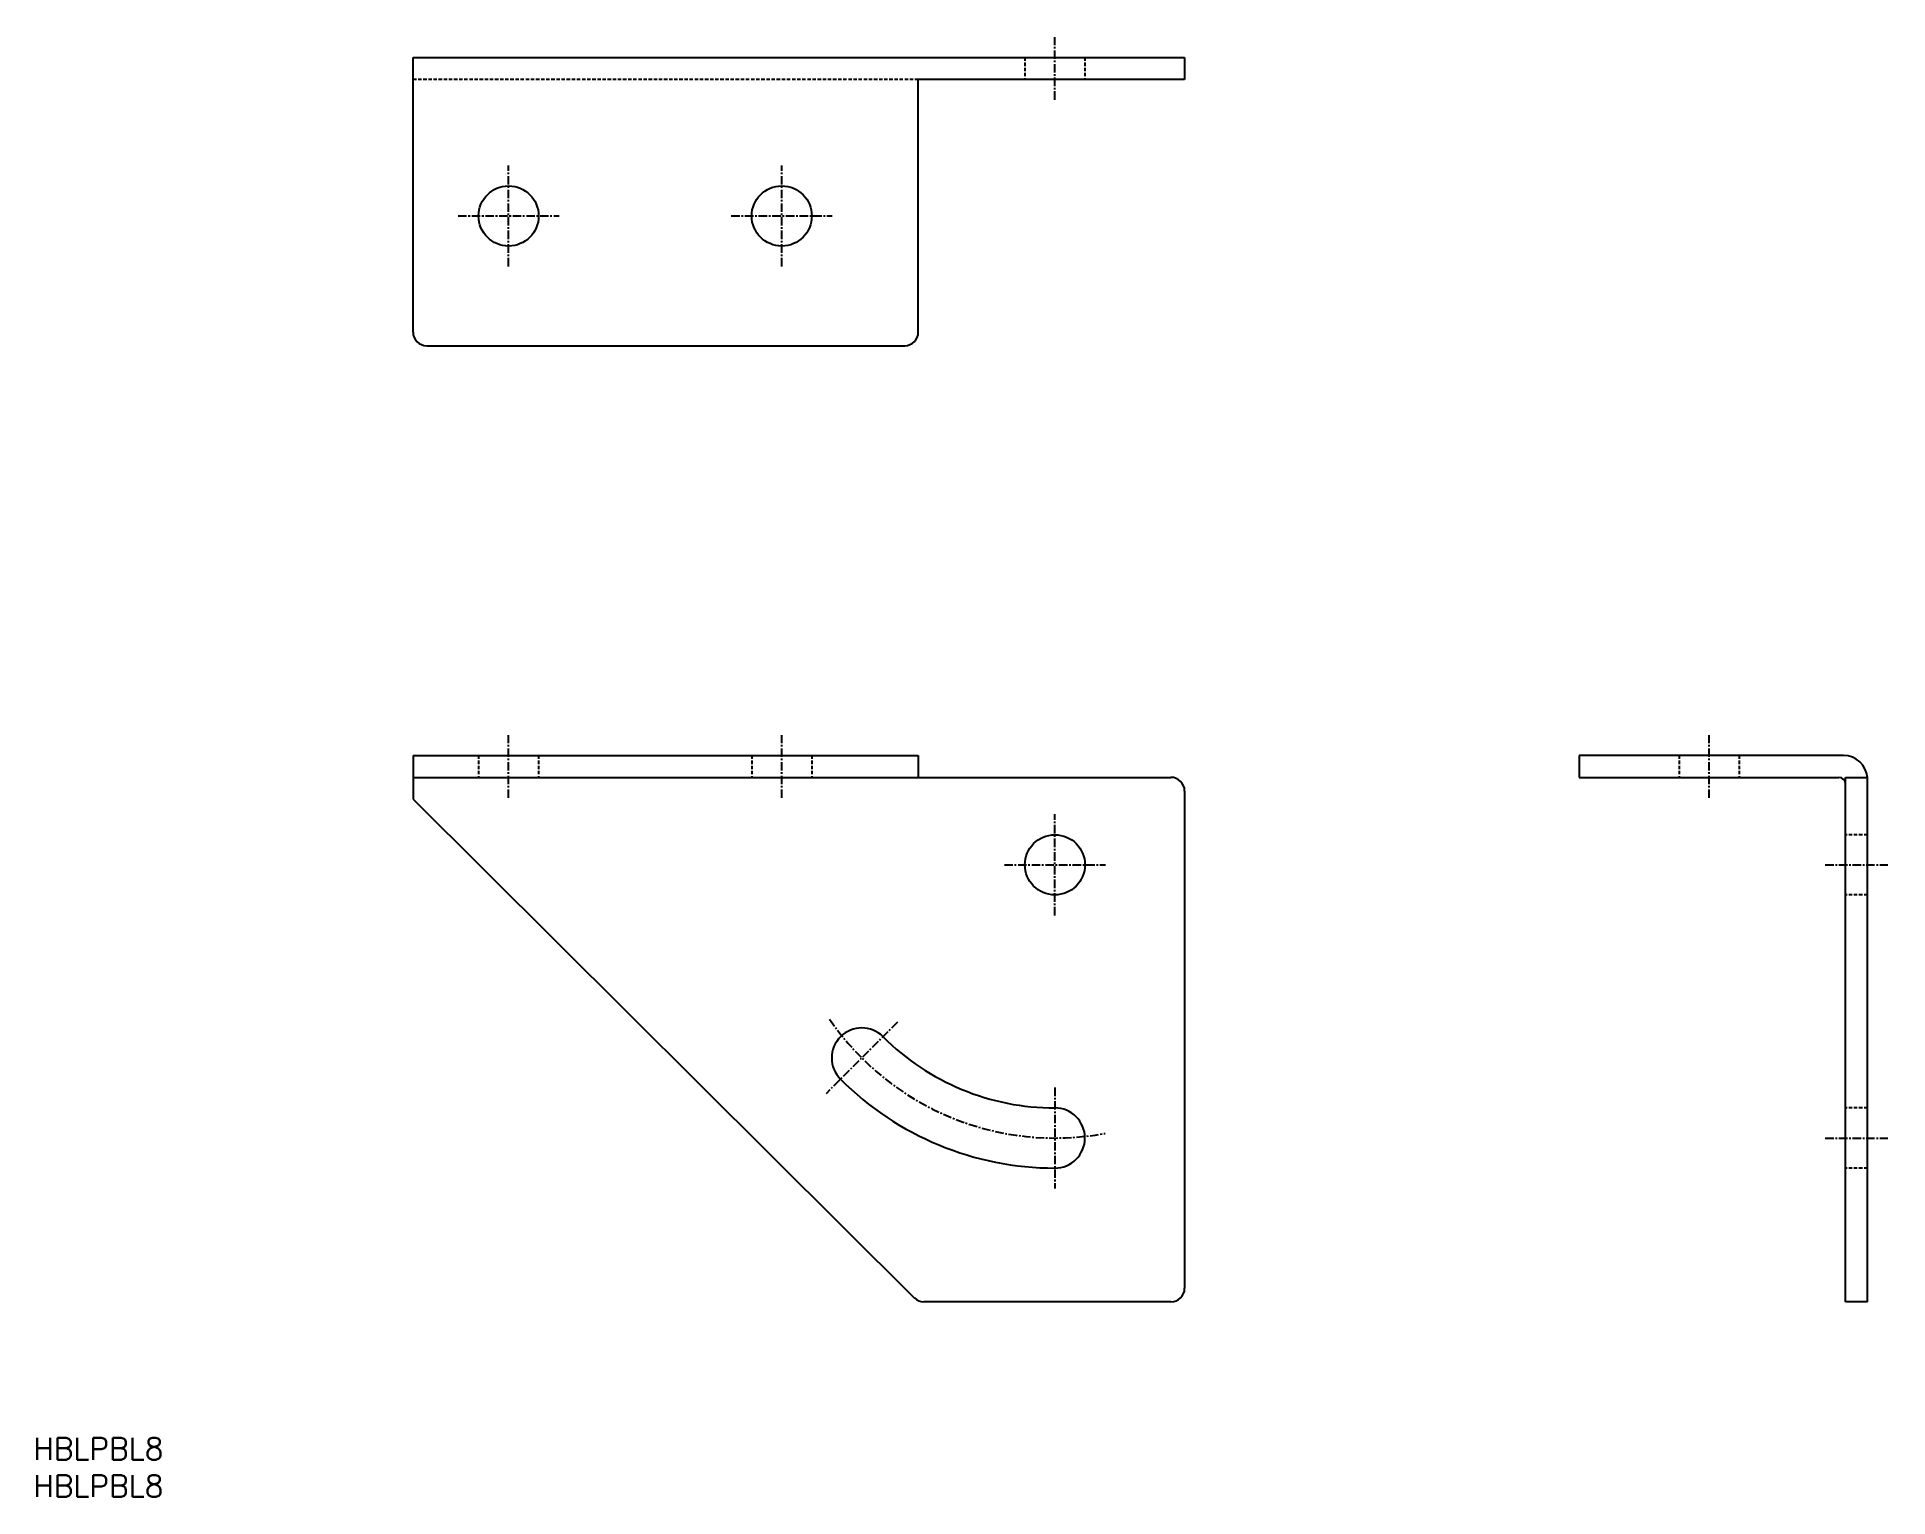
# Model space of a CAD drawing. Extents: x -55 to 216, y -29 to 185.
import ezdxf

# ---------------------------------------------------------------- set-up
doc = ezdxf.new("R2010")
doc.units = 0
doc.linetypes.add('CENTER', pattern=[2, 1.25, -0.25, 0.25, -0.25])
doc.linetypes.add('DASHED', pattern=[0.75, 0.5, -0.25])
doc.layers.get('0').update_dxf_attribs({"linetype": 'CONTINUOUS'})
doc.layers.add('CENTER', color=1, linetype='CENTER')
doc.styles.get("Standard").update_dxf_attribs({"font": 'txt.shx', "bigfont": 'bigfont.shx'})

msp = doc.modelspace()

# ---------------------------------------------------------------- linework, layer by layer
at = {"color": 7, "linetype": 'CONTINUOUS'}
for p, q in [((0, 142), (0, 182.2)), ((0, 182.2), (113, 182.2)), ((113, 182.2), (113, 179)), ((74, 142), (74, 179)), ((113, 179), (74, 179)), ((2, 140), (72, 140)), ((0, 80), (74, 80)), ((0, 80), (0, 76.8)), ((74, 80), (74, 76.8)), ((209.5, 80), (170.8, 80)), ((170.8, 80), (170.8, 76.8)), ((0, 76.8), (111, 76.8)), ((0, 76.8), (0, 73.6)), ((170.8, 76.8), (208.8, 76.8)), ((209.8, 0), (209.8, 76.8)), ((209.8, 76.8), (213, 76.8)), ((213, 0), (213, 76.8)), ((0, 73.6), (73.41, 0.58)), ((113, 74.8), (113, 2)), ((111, 0), (74.83, 0)), ((213, 0), (209.8, 0))]:
    msp.add_line(p, q, dxfattribs=at)
at = {"color": 3, "linetype": 'DASHED'}
for p, q in [((89.6, 182.2), (89.6, 179)), ((98.4, 182.2), (98.4, 179)), ((74, 179), (0, 179)), ((9.6, 80), (9.6, 76.8)), ((18.4, 80), (18.4, 76.8)), ((49.6, 80), (49.6, 76.8)), ((58.4, 80), (58.4, 76.8)), ((185.4, 80), (185.4, 76.8)), ((194.2, 80), (194.2, 76.8)), ((213, 68.4), (209.8, 68.4)), ((213, 59.6), (209.8, 59.6)), ((213, 28.4), (209.8, 28.4)), ((213, 19.6), (209.8, 19.6))]:
    msp.add_line(p, q, dxfattribs=at)
at = {"color": 7, "linetype": 'CONTINUOUS'}
for centre in [(14, 159), (54, 159), (94, 64)]:
    msp.add_circle(centre, 4.4, dxfattribs=at)
for centre, radius, start, end in [((2, 142), 2, 180, 270), ((72, 142), 2, 270, 0), ((209.5, 76.5), 3.5, 4.9171, 90), ((111, 74.8), 2, 0, 90), ((208.8, 75.8), 1, 0, 90), ((65.72, 35.72), 4.4, 45, 225), ((94, 64), 35.6, 225, 270), ((94, 64), 44.4, 225, 270), ((94, 24), 4.4, 270, 90), ((74.83, 2), 2, 225.1553, 270), ((111, 2), 2, 270, 0)]:
    msp.add_arc(centre, radius, start, end, dxfattribs=at)
at = {"layer": 'CENTER', "color": 1, "linetype": 'CENTER'}
for p, q in [((94, 176), (94, 185.2)), ((14, 151.6), (14, 166.4)), ((54, 151.6), (54, 166.4)), ((6.6, 159), (21.4, 159)), ((46.6, 159), (61.4, 159)), ((14, 73.8), (14, 83)), ((54, 73.8), (54, 83)), ((189.8, 73.8), (189.8, 83)), ((94, 56.6), (94, 71.4)), ((86.6, 64), (101.4, 64)), ((206.8, 64), (216, 64)), ((70.95, 40.95), (60.48, 30.48)), ((94, 31.4), (94, 16.6)), ((206.8, 24), (216, 24))]:
    msp.add_line(p, q, dxfattribs=at)
msp.add_arc((94, 64), 40, 214.3971, 280.6029, dxfattribs=at)

# ---------------------------------------------------------------- texts
at = {"color": 7, "linetype": 'CONTINUOUS'}
for p in [(-55.61, -23.1), (-55.61, -28.56)]:
    msp.add_text('HBLPBL8', height=3.2, dxfattribs=at).set_placement(p)

doc.saveas('drawing.dxf')
